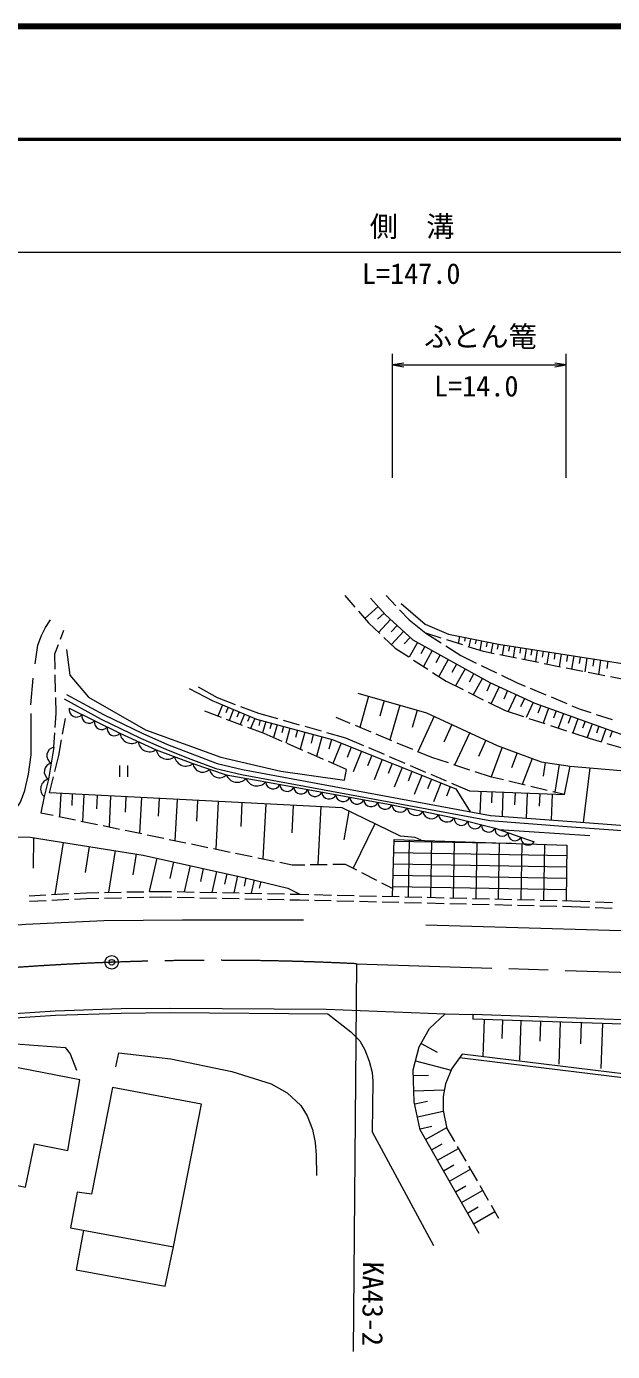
# Model space of a CAD drawing. Units: millimetres at full size, sheet at 1:1000; details may follow other scales. Extents: x 40000 to 680000, y 20000 to 380000.
# Drawn here: x 454891 to 506836, y 262557 to 380000 of the extents above; entities that cross this region are included whole.
import ezdxf
from ezdxf.enums import TextEntityAlignment as Align

# ---------------------------------------------------------------- set-up
doc = ezdxf.new("R2010")
doc.units = ezdxf.units.MM
doc.header["$LTSCALE"] = 1000
doc.header["$PDMODE"] = 32
doc.header["$PDSIZE"] = 500
doc.linetypes.add('CHAIN', pattern=[18.5, 12, -1.5, 3.5, -1.5])
for name, color, linetype, lineweight in [('M-BGD', 7, 'Continuous', 13), ('M-BMK', 2, 'CHAIN', 13), ('M-BMK-SRVR', 3, 'Continuous', 13), ('M-STR-HTXT', 7, 'Continuous', 13), ('M-TTL', 2, 'Continuous', 140), ('M-TTL-LINE', 7, 'Continuous', 50)]:
    doc.layers.add(name, color=color, linetype=linetype, lineweight=lineweight)
doc.styles.add('ＭＳ ゴシック', font='')
doc.styles.get('ＭＳ ゴシック').set_extended_font_data('MS Gothic')

# ---------------------------------------------------------------- blocks, each defined once
blk = doc.blocks.new('open_arrow')
at = {"color": 0, "linetype": 'Continuous', "lineweight": -2}
blk.add_lwpolyline([(7.5, 1.25), (0, 0), (7.5, -1.25)], dxfattribs=at)

msp = doc.modelspace()

# ---------------------------------------------------------------- hatches: boundary and pattern name
at = {"layer": 'M-BGD'}
h = msp.add_hatch(dxfattribs=at)
h.set_pattern_fill('USER', color=256, style=0, pattern_type=2)
h.set_pattern_definition([(359, (502736, 302515), (17.45, 999.85), []), (89, (502736, 302515), (-1999.7, 34.9), [])])
h.paths.add_polyline_path([(502736, 302515), (502783, 307437), (489880, 307870), (487477, 307951), (487364, 303582), (487347, 302888)])

# ---------------------------------------------------------------- linework, layer by layer
for p, q in [((483118, 329557), (483995, 328543)), ((486765, 329555), (487621, 328661)), ((484321, 328164), (485198, 327150)), ((486056, 328593), (484874, 327524)), ((486590, 328003), (485999, 327468)), ((487966, 328299), (488822, 327405)), ((457897, 325687), (458215, 326506)), ((485198, 327150), (486208, 326200)), ((487164, 327451), (486102, 326299)), ((487739, 326920), (487208, 326344)), ((488822, 327405), (490302, 326221)), ((486572, 325857), (487581, 324907)), ((488315, 326389), (487242, 325226)), ((488896, 325852), (488360, 325271)), ((489545, 325410), (488820, 324098)), ((490302, 326221), (491637, 325367)), ((491662, 325787), (490302, 326221)), ((493567, 325179), (492138, 325635)), ((493276, 325931), (493152, 325312)), ((493767, 325832), (493704, 325523)), ((494257, 325734), (494111, 325006)), ((494747, 325636), (494674, 325272)), ((495237, 325537), (495069, 324700)), ((495727, 325439), (495643, 325020)), ((496218, 325341), (496042, 324466)), ((457397, 324403), (457716, 325221)), ((457428, 323024), (457397, 324403)), ((487581, 324907), (488790, 324118)), ((490201, 325047), (489839, 324391)), ((490857, 324684), (490078, 323276)), ((491561, 324295), (491172, 323591)), ((492059, 325097), (493394, 324243)), ((493394, 324243), (494757, 323583)), ((495404, 324593), (494044, 325027)), ((496355, 324403), (495404, 324593)), ((496708, 325242), (496620, 324805)), ((498317, 324012), (496846, 324305)), ((497202, 325165), (497062, 324262)), ((497696, 325088), (497626, 324637)), ((498190, 325012), (498043, 324066)), ((498684, 324935), (498611, 324462)), ((499178, 324858), (499025, 323870)), ((499672, 324781), (499596, 324287)), ((500166, 324705), (500006, 323674)), ((500682, 324625), (500602, 324109)), ((501197, 324545), (501030, 323470)), ((501735, 324461), (501651, 323924)), ((502272, 324378), (502098, 323256)), ((502833, 324291), (502746, 323730)), ((503394, 324204), (503212, 323034)), ((489208, 323844), (490464, 323024)), ((492265, 323906), (491429, 322395)), ((493021, 323488), (492603, 322732)), ((493776, 323070), (492933, 321545)), ((495208, 323366), (496558, 322713)), ((500278, 323620), (498807, 323914)), ((502239, 323228), (500768, 323522)), ((504200, 322837), (502729, 323130)), ((503979, 324113), (503888, 323528)), ((504564, 324022), (504374, 322802)), ((505174, 323928), (505079, 323317)), ((505784, 323833), (505586, 322560)), ((506421, 323734), (506322, 323098)), ((455285, 319861), (455487, 322245)), ((457472, 321024), (457439, 322524)), ((490883, 322751), (492091, 321962)), ((492091, 321962), (493589, 321220)), ((494539, 322649), (494117, 321886)), ((495301, 322227), (494496, 320771)), ((496032, 321829), (495683, 321073)), ((497008, 322495), (498372, 321836)), ((498372, 321836), (499088, 321536)), ((506162, 322445), (504691, 322739)), ((508123, 322053), (506652, 322347)), ((470107, 321482), (471789, 320531)), ((485214, 320637), (484433, 317876)), ((494037, 320998), (495381, 320332)), ((496787, 321480), (496094, 319979)), ((497538, 321133), (497191, 320383)), ((498288, 320786), (497592, 319281)), ((499550, 321343), (500933, 320764)), ((457514, 319145), (457483, 320524)), ((471789, 320531), (473394, 319919)), ((472259, 319878), (471840, 318883)), ((472757, 319669), (472547, 319171)), ((473255, 319459), (472851, 318501)), ((473861, 319741), (475466, 319129)), ((486595, 320246), (486204, 318866)), ((487975, 319855), (487098, 316760)), ((495829, 320110), (497326, 319368)), ((499041, 320439), (498693, 319686)), ((499794, 320091), (499178, 318759)), ((500478, 319827), (500230, 319137)), ((501169, 319579), (500695, 318259)), ((501395, 320571), (502778, 319992)), ((503240, 319799), (503956, 319499)), ((503956, 319499), (504907, 319187)), ((457432, 317880), (457514, 319145)), ((458097, 317264), (458355, 318654)), ((472162, 318761), (470703, 319312)), ((474033, 318054), (472630, 318584)), ((473734, 319257), (473532, 318778)), ((474213, 319055), (473824, 318133)), ((474674, 318861), (474480, 318400)), ((475135, 318667), (474761, 317779)), ((475466, 319129), (477148, 318656)), ((475610, 318514), (475484, 318049)), ((476093, 318384), (475821, 317379)), ((477629, 318521), (479073, 318114)), ((483595, 318227), (482352, 318748)), ((489522, 319417), (489084, 317869)), ((491030, 318870), (489574, 315723)), ((497326, 319368), (498951, 318833)), ((499426, 318677), (500851, 318208)), ((501829, 319342), (501592, 318682)), ((502489, 319105), (502027, 317821)), ((503131, 318875), (502900, 318232)), ((503773, 318644), (503324, 317394)), ((504399, 318420), (504174, 317794)), ((505382, 319032), (506807, 318564)), ((457317, 316116), (457400, 317381)), ((475960, 317326), (474501, 317878)), ((477543, 316636), (475960, 317326)), ((476595, 318248), (476459, 317745)), ((477098, 318112), (476788, 316966)), ((477671, 317957), (477516, 317384)), ((478244, 317802), (477888, 316486)), ((478902, 317624), (478724, 316966)), ((479561, 317446), (479152, 315935)), ((479554, 317979), (480998, 317573)), ((480316, 317242), (480112, 316486)), ((481480, 317437), (483162, 316964)), ((485440, 317455), (484056, 318034)), ((487285, 316682), (485901, 317261)), ((492603, 318142), (491875, 316569)), ((494176, 317414), (492845, 314537)), ((501326, 318052), (502750, 317583)), ((503225, 317426), (504850, 316891)), ((505024, 318195), (504587, 316978)), ((505632, 317977), (505414, 317368)), ((506241, 317758), (505828, 316607)), ((506816, 317552), (506610, 316976)), ((457748, 315383), (458006, 316773)), ((479377, 315837), (478002, 316436)), ((481072, 317038), (480603, 315303)), ((481939, 316803), (481705, 315936)), ((482775, 316474), (482055, 314670)), ((483162, 316964), (484751, 316282)), ((483678, 316114), (483317, 315212)), ((485210, 316085), (486589, 315494)), ((489129, 315910), (487746, 316489)), ((495614, 316749), (494949, 315310)), ((497066, 316115), (496076, 313479)), ((504850, 316891), (505850, 316601)), ((506330, 316461), (507771, 316042)), ((457399, 313966), (457748, 315383)), ((481210, 315038), (479835, 315637)), ((483251, 314148), (481668, 314838)), ((484580, 315754), (483850, 313926)), ((485494, 315389), (485129, 314475)), ((486408, 315024), (485696, 313241)), ((487049, 315297), (488427, 314706)), ((490834, 315196), (489591, 315716)), ((492287, 314720), (490834, 315196)), ((498384, 315620), (497889, 314302)), ((499702, 315125), (498835, 312818)), ((500875, 314769), (500697, 313550)), ((463127, 314502), (463127, 313502)), ((463877, 313502), (463877, 314502)), ((487300, 314668), (486944, 313776)), ((488192, 314312), (487497, 312572)), ((489062, 313965), (488714, 313095)), ((488887, 314509), (490265, 313918)), ((489932, 313618), (489254, 311920)), ((490725, 313721), (492104, 313130)), ((494187, 314098), (492762, 314565)), ((496115, 313467), (494663, 313942)), ((502094, 314592), (501735, 312128)), ((502588, 311924), (503079, 314448)), ((504825, 314295), (504227, 309453)), ((456930, 312064), (457279, 313481)), ((490780, 313279), (490442, 312430)), ((491629, 312940), (490968, 311284)), ((492457, 312610), (492127, 311782)), ((492563, 312933), (494152, 312251)), ((497163, 313217), (496115, 313467)), ((499109, 312753), (497649, 313101)), ((501054, 312290), (499595, 312637)), ((456461, 311739), (456159, 310312)), ((457929, 312014), (457825, 309966)), ((458953, 311962), (458901, 310938)), ((459977, 311910), (459857, 309544)), ((461160, 311851), (461100, 310668)), ((462343, 311791), (462205, 309057)), ((463710, 311722), (463640, 310355)), ((465076, 311653), (464917, 308494)), ((466656, 311573), (466576, 309994)), ((468235, 311493), (468051, 307844)), ((470060, 311401), (469967, 309576)), ((471884, 311309), (471671, 307092)), ((494152, 312251), (502588, 311924)), ((495152, 312213), (495075, 310238)), ((496139, 312174), (496101, 311187)), ((497126, 312136), (497043, 309986)), ((498201, 312094), (498160, 311019)), ((499276, 312053), (499190, 309826)), ((500389, 312010), (500346, 310896)), ((501502, 311966), (501413, 309661)), ((502588, 311924), (501540, 312174)), ((456159, 310312), (457269, 310081)), ((473992, 311202), (473886, 309094)), ((476101, 311095), (475854, 306224)), ((478536, 310972), (478413, 308537)), ((480972, 310849), (480713, 305719)), ((483471, 310461), (483013, 307900)), ((457759, 309980), (459227, 309675)), ((459717, 309573), (461186, 309269)), ((461675, 309167), (463144, 308862)), ((485780, 309337), (483858, 305390)), ((455502, 308103), (455486, 305387)), ((463633, 308761), (465102, 308456)), ((465592, 308354), (467060, 308049)), ((467550, 307948), (469019, 307643)), ((496751, 308827), (504818, 308280)), ((458145, 307683), (457412, 303076)), ((460448, 307316), (460081, 305013)), ((462751, 306950), (462163, 303256)), ((464598, 306656), (464304, 304809)), ((469508, 307541), (470977, 307236)), ((471467, 307135), (472935, 306830)), ((473425, 306728), (474893, 306424)), ((466431, 306289), (465774, 303323)), ((467914, 305961), (467585, 304478)), ((469396, 305633), (468881, 303302)), ((470561, 305375), (470303, 304210)), ((475383, 306322), (476852, 306017)), ((477341, 305915), (478452, 305685)), ((478452, 305685), (479550, 305701)), ((480050, 305709), (481550, 305731)), ((482050, 305739), (483149, 305755)), ((483149, 305755), (484145, 305241)), ((471726, 305117), (471314, 303251)), ((472659, 304910), (472453, 303977)), ((473592, 304704), (473261, 303210)), ((474339, 304538), (474173, 303792)), ((475082, 304359), (474794, 303178)), ((475672, 304215), (475529, 303625)), ((484590, 305012), (485923, 304325)), ((455119, 302958), (456617, 303035)), ((457116, 303061), (458614, 303138)), ((459114, 303164), (460201, 303220)), ((460201, 303220), (461297, 303240)), ((461796, 303249), (463296, 303277)), ((463796, 303287), (465296, 303314)), ((465796, 303324), (466892, 303344)), ((466892, 303344), (467753, 303326)), ((468253, 303316), (469753, 303284)), ((470253, 303273), (471753, 303242)), ((472252, 303231), (473752, 303200)), ((474252, 303189), (475752, 303158)), ((476252, 303147), (477751, 303116)), ((478251, 303105), (479113, 303087)), ((479113, 303087), (479924, 303067)), ((480424, 303055), (481924, 303019)), ((482423, 303007), (483923, 302971)), ((486368, 304096), (487364, 303582)), ((455143, 302459), (456641, 302536)), ((457141, 302562), (458639, 302639)), ((459138, 302664), (460218, 302720)), ((460218, 302720), (461305, 302740)), ((461805, 302749), (463305, 302777)), ((463805, 302787), (465304, 302815)), ((465804, 302824), (466891, 302844)), ((466891, 302844), (467748, 302826)), ((468247, 302816), (469747, 302784)), ((470247, 302774), (471747, 302742)), ((472247, 302731), (473746, 302700)), ((474246, 302689), (475746, 302658)), ((476246, 302647), (477745, 302616)), ((478245, 302605), (479102, 302587)), ((479102, 302587), (479910, 302568)), ((480410, 302556), (481910, 302519)), ((482410, 302507), (483909, 302471)), ((484409, 302459), (485909, 302422)), ((484423, 302959), (485922, 302922)), ((486409, 302410), (487908, 302374)), ((486422, 302910), (487922, 302874)), ((488408, 302362), (489907, 302326)), ((488422, 302862), (489921, 302825)), ((490407, 302313), (491907, 302277)), ((490421, 302813), (491921, 302777)), ((492407, 302265), (493906, 302229)), ((492421, 302765), (493920, 302728)), ((494406, 302217), (495906, 302180)), ((494420, 302716), (495920, 302680)), ((496406, 302168), (497905, 302132)), ((496419, 302668), (497919, 302632)), ((498405, 302120), (499905, 302083)), ((498419, 302619), (499918, 302583)), ((500404, 302071), (501904, 302035)), ((500418, 302571), (501918, 302535)), ((502404, 302023), (503213, 302003)), ((502418, 302523), (503229, 302503)), ((503213, 302003), (504808, 301938)), ((503229, 302503), (504824, 302438)), ((505307, 301918), (506806, 301857)), ((505323, 302418), (506822, 302357)), ((481453, 292900), (492004, 292496)), ((494468, 292417), (494454, 292017)), ((518158, 291212), (494454, 292017)), ((518172, 291612), (494468, 292417)), ((495454, 291983), (495343, 288717)), ((497087, 291928), (497031, 290295)), ((498720, 291873), (498601, 288383)), ((500464, 291813), (500405, 290069)), ((502209, 291754), (502082, 288027)), ((504072, 291691), (504009, 289827)), ((505936, 291627), (505801, 287645)), ((489875, 289869), (491295, 289078)), ((489378, 288331), (492521, 287500)), ((493519, 288904), (492582, 287648)), ((517578, 285596), (493278, 288581)), ((517611, 285945), (493519, 288904)), ((489184, 287009), (490532, 287054)), ((492582, 287648), (492021, 286292)), ((489228, 285661), (491925, 285750)), ((492021, 286292), (491819, 285155)), ((489304, 284497), (490447, 284743)), ((491819, 285155), (491819, 283924)), ((489549, 283354), (491836, 283846)), ((491819, 283924), (492161, 282320)), ((489775, 282305), (490824, 282531)), ((490274, 281361), (492140, 282420)), ((492161, 282320), (492830, 281160)), ((490799, 280436), (491724, 280961)), ((493079, 280726), (493828, 279426)), ((491324, 279510), (493175, 280560)), ((491853, 278579), (492784, 279108)), ((492381, 277648), (494243, 278705)), ((494077, 278993), (494826, 277693)), ((492913, 276711), (493850, 277243)), ((495075, 277260), (495824, 275960)), ((493445, 275773), (495319, 276837)), ((493980, 274830), (494923, 275365)), ((494515, 273887), (496401, 274957)), ((496073, 275527), (496742, 274367))]:
    msp.add_line(p, q, dxfattribs=at)
for points in [[(488105, 328854), (490239, 327031), (492296, 326128), (496720, 325240), (514939, 322412), (517720, 322599), (519379, 323137), (522300, 325333), (527184, 330310)], [(485385, 329335), (486717, 327863), (489124, 325643), (495970, 321857), (499966, 320011), (507841, 317184), (511463, 316576), (513426, 316553), (515623, 317207), (517633, 318258), (520811, 320735), (522797, 322698), (524666, 324895), (528499, 325175), (533756, 325059), (545510, 327676)], [(455674, 323522), (455908, 325158), (456220, 326015), (456562, 326732), (457030, 327401)], [(458424, 324781), (458746, 322516), (460387, 320543), (465445, 317653), (472128, 315223), (477433, 314008), (483088, 313190), (483251, 314148)], [(458437, 320801), (461716, 319004), (465190, 317338), (467403, 316372), (469397, 315577), (471796, 314674), (474039, 314144), (496020, 310062), (503241, 309525), (511841, 308894), (525090, 307889), (540256, 306814), (553879, 305716), (562701, 305058)], [(469297, 321326), (471337, 320267), (475294, 318600), (481978, 316793), (492945, 312415), (494212, 310398)], [(484252, 320909), (490359, 319180), (496622, 316282), (500506, 314823), (503079, 314448), (509630, 313873), (509616, 313668), (539886, 310652), (559530, 309243), (560991, 308966), (560028, 306889), (562750, 306558)], [(458221, 320406), (461511, 318604), (465003, 316928), (467229, 315956), (469234, 315158), (471664, 314242), (473946, 313704), (495963, 309615), (503208, 309076), (511807, 308445), (525057, 307440), (540222, 306366), (553845, 305267), (562667, 304609)], [(458677, 319582), (463179, 317370), (466388, 315890), (469644, 314675), (472604, 313678), (476094, 313039), (487263, 311014), (492794, 309846), (496424, 308942), (499882, 307727)], [(451811, 309221), (452434, 309439), (453228, 309953), (453914, 310608), (454350, 311246), (454755, 312290), (455067, 313739), (455300, 315453), (455300, 319098)], [(457317, 316116), (456850, 313296), (456461, 311739)], [(489880, 307870), (489331, 308115), (488053, 308230), (482871, 310753), (456930, 312064)], [(446520, 305510), (447705, 306199), (449621, 307352), (450914, 308193), (455229, 308146), (465219, 306557), (474402, 304524), (478048, 303636), (479113, 303087)], [(487347, 302888), (487477, 307951), (502783, 307437), (502736, 302515)], [(343541, 275468), (385293, 286159), (401855, 290707), (412301, 293476), (419966, 295520), (426368, 296876), (432911, 298021), (438590, 298839), (443333, 299399), (449409, 299984), (454830, 300428), (461747, 300755), (468711, 300825), (479437, 300825)], [(490280, 300381), (539148, 298967), (562478, 298206)], [(438300, 291112), (440948, 291420), (443924, 291716), (450186, 292292), (457430, 292760), (463272, 292947), (467619, 292993), (481453, 292900)], [(438346, 290714), (440991, 291022), (443962, 291318), (450218, 291893), (457450, 292360), (463281, 292547), (467620, 292593), (481596, 292499)], [(481596, 292499), (483634, 290900), (484429, 290106), (484896, 289296), (485270, 288283), (485519, 287286), (485582, 286523), (485535, 282020), (490980, 271941)], [(495008, 273017), (489797, 282201), (489260, 284701), (489166, 287529), (489704, 289562), (490615, 291198), (492004, 292496), (494468, 292417)], [(444025, 291323), (444056, 290708), (444575, 290258), (452749, 289909), (458311, 289489), (458755, 288951), (459316, 287502)], [(462821, 287783), (463078, 289021), (467681, 288484), (473079, 287385), (476585, 286287), (478010, 285493), (479202, 284348), (479763, 283460), (480230, 282244), (480487, 281076), (480557, 279954), (480604, 278155)], [(459936, 273311), (459283, 269804), (467197, 268355), (467917, 271837)]]:
    msp.add_lwpolyline(points, dxfattribs=at)
for points in [[(441089, 278515), (448559, 277076), (448425, 276222), (451527, 275645), (451735, 276642), (453466, 276282), (453680, 277355), (454795, 277120), (455598, 280969), (458541, 280367), (459618, 286627), (450022, 288486), (449669, 286440), (442804, 287759)], [(458804, 273520), (467917, 271837), (470406, 284479), (462523, 285944), (460654, 276503), (459392, 276674)]]:
    msp.add_lwpolyline(points, close=True, dxfattribs=at)
for centre, radius, start, end in [((459303, 319434), 643, 166.69551, 320.97015), ((460428, 318881), 643, 166.69551, 320.97015), ((461554, 318328), 643, 166.69551, 320.97015), ((462679, 317775), 643, 166.69551, 320.97015), ((464203, 317482), 1031, 186.22893, 304.25607), ((457458, 315369), 761, 100.62486, 240.55317), ((465808, 316742), 1031, 186.22893, 304.25607), ((467379, 316059), 1005, 189.69399, 309.37428), ((469007, 315452), 1005, 189.69399, 309.37428), ((457224, 313959), 761, 100.62486, 240.55317), ((470499, 314767), 860, 186.1183, 316.65032), ((471979, 314268), 860, 186.1183, 316.65032), ((473573, 314046), 1037, 200.80215, 318.45313), ((457038, 312422), 895, 102.13942, 229.78809), ((475318, 313727), 1037, 200.80215, 318.45313), ((476741, 313072), 648, 182.9076, 336.53897), ((477982, 312847), 648, 182.9076, 336.53897), ((479223, 312622), 648, 182.9076, 336.53897), ((480464, 312397), 648, 182.9076, 336.53897), ((481705, 312172), 648, 182.9076, 336.53897), ((482946, 311947), 648, 182.9076, 336.53897), ((484187, 311722), 648, 182.9076, 336.53897), ((485428, 311497), 648, 182.9076, 336.53897), ((486669, 311272), 648, 182.9076, 336.53897), ((488006, 311112), 749, 187.50014, 328.64121), ((489389, 310820), 749, 187.50014, 328.64121), ((490771, 310528), 749, 187.50014, 328.64121), ((492154, 310236), 749, 187.50014, 328.64121), ((493432, 309830), 639, 178.5615, 333.48176), ((494642, 309528), 639, 178.5615, 333.48176), ((495852, 309227), 639, 178.5615, 333.48176), ((497041, 308856), 623, 172.04756, 329.23445), ((498194, 308451), 623, 172.04756, 329.23445), ((499347, 308046), 623, 172.04756, 329.23445)]:
    msp.add_arc(centre, radius, start, end, dxfattribs=at)
at = {"layer": 'M-BMK'}
msp.add_line((484146, 296924), (562356, 294444), dxfattribs=at)
msp.add_arc((471786, 47229), 250000, 87.16629, 95.65433, dxfattribs=at)
at = {"layer": 'M-BMK-SRVR'}
msp.add_circle((462449, 297054), 600, dxfattribs=at)
msp.add_point((462449, 297054), dxfattribs=at)
at = {"layer": 'M-STR-HTXT'}
for p, q in [((415385, 360000), (562535, 360000)), ((487347, 340000), (487347, 351000)), ((487347, 350000), (502736, 350000)), ((502736, 340000), (502736, 351000)), ((484146, 296924), (483836, 262557))]:
    msp.add_line(p, q, dxfattribs=at)
at = {"layer": 'M-TTL'}
msp.add_line((680000, 380000), (40000, 380000), dxfattribs=at)
at = {"layer": 'M-TTL-LINE'}
msp.add_line((40000, 370000), (680000, 370000), dxfattribs=at)

# ---------------------------------------------------------------- block references
at = {"layer": 'M-STR-HTXT', "xscale": 133, "yscale": 133}
msp.add_blockref('open_arrow', (487347, 350000), dxfattribs=at)
at = {"layer": 'M-STR-HTXT', "xscale": 133, "yscale": 133, "rotation": 180}
msp.add_blockref('open_arrow', (502736, 350000), dxfattribs=at)

# ---------------------------------------------------------------- texts
at = {"layer": 'M-STR-HTXT', "style": 'ＭＳ ゴシック'}
for s, p in [('側\u3000溝', (489071, 362274)), ('ふとん篭', (495129, 352522))]:
    msp.add_text(s, height=1833, dxfattribs=at).set_placement(p, align=Align.MIDDLE_CENTER)
for s, p in [('L=147.0', (488992, 356635)), ('L=14.0', (494761, 346660))]:
    msp.add_text(s, height=1833, dxfattribs=at).set_placement(p, align=Align.BOTTOM_CENTER)
msp.add_text('KA43-2', height=1833, rotation=269.484, dxfattribs=at).set_placement((485600, 266789), align=Align.MIDDLE_CENTER)

doc.saveas('drawing.dxf')
